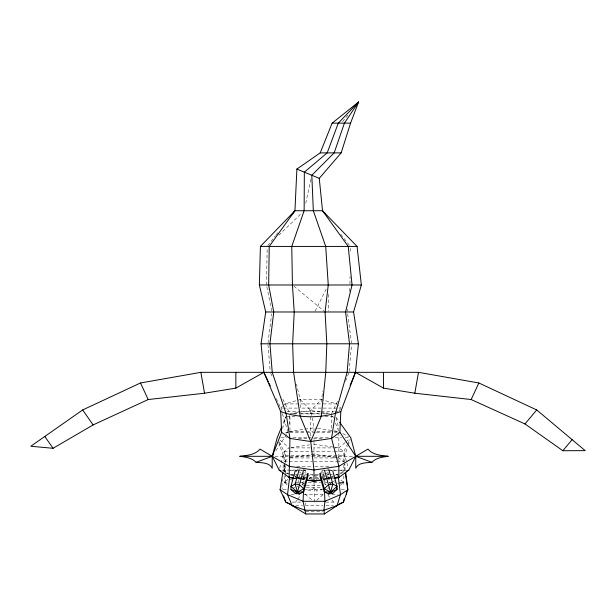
<?xml version="1.0" encoding="UTF-8"?>
<svg xmlns="http://www.w3.org/2000/svg" width="616" height="616" viewBox="0 0 616 616"><rect width="100%" height="100%" fill="white"/><g stroke="black" fill="none" stroke-linecap="round" stroke-linejoin="round"><path stroke-width="0.46" stroke-dasharray="3.08 2.31" d="M340.309 473.311L344.814 470.347L344.814 463.671L345.137 471.132M344.821 462.739L344.821 455.293L347.801 446.546M330.538 485.216L328.536 478.008L328.559 472.588M349.965 284.045L350.027 276.522M350.242 251.12L350.265 248.302M266.512 284.985L267.151 248.302M289.466 423.985L289.851 415.523M303.834 484.03L304.05 474.79M284.061 471.132L284.384 464.749L283.968 472.957M349.141 371.386L351.49 344.752M347.516 311.049L347.686 309.186M349.349 291.499L349.788 286.848M267.999 342.866L271.656 313.852M281.812 486.54L282.721 480.788L282.328 478.848M321.306 402.163L322.692 391.083M305.752 203.257L310.995 178.987M282.598 428.582L285.778 416.739L282.559 424.64M279.679 468.245L284.153 451.59L289.127 447.894M297.944 483.414L299.438 478.008L299.43 474.913L301.555 473.75M301.932 485.023L303.68 478.724L303.68 472.595M348.102 445.676L350.188 439.555M331.562 413.644L337.976 400.415M345.591 381.111L348.71 373.211M315.138 311.142L326.565 288.357M343.828 461.684L343.828 451.59L347.101 445.106M347.509 444.29L349.965 439.424M338.954 411.242L340.34 408.878M275.922 450.689L288.088 432.232L284.392 432.232M295.611 502.102L297.266 499.853M297.813 499.106L300.57 495.364M267.775 245.661L275.452 235.789M276.045 235.027L277.816 232.748M342.542 121.691L347.878 115.138M338.392 405.713L336.59 403.927L321.306 399.522L310.749 410.541L299.399 412.235M276.291 398.729L280.696 408.092L282.505 406.306M283.106 405.713L284.915 403.927L300.192 399.522L321.306 399.522M278.817 235.181L302.086 212.713M320.659 472.811L323.685 470M327.843 472.457L326.418 473.75L328.544 474.913L326.85 475.221M327.643 488.727L329.483 487.056M336.898 476.653L339.639 474.189M316.663 500.277L323.531 494.194M304.481 482.944L301.555 485.431L305.382 485.431M308.87 479.21L312.528 476.099M345.168 442.55L338.854 447.894L313.991 447.894M345.876 441.957L349.38 438.992M340.201 485.3L343.828 482.259L339.562 479.086M279.24 441.857L284.153 451.59L284.153 461.638L289.127 457.934M287.048 484.692L284.153 482.259L289.127 478.563M329.575 477.954L328.143 478.501L329.614 477.793M293.062 488.272L294.748 487.341M329.737 483.599L332.224 482.228M333.048 481.766L335.535 480.395M295.888 470.647L297.998 469.492M303.68 478.724L307.076 476.907M285.94 433.187L288.327 431.932M340.533 473.704L343.012 472.626M324.062 482.112L323.931 479.233L325.641 478.601M326.488 478.293L332.471 476.099M335.204 475.09L339.354 473.565M322.923 488.927L316.801 491.16L313.991 487.656L311.334 491.16L305.998 489.25M323.931 473.011L323.931 479.233L327.458 478.124M328.343 477.847L330.992 477.007M331.87 476.73L338.053 474.79L333.472 474.79M340.163 483.398L343.828 482.259L338.854 482.259M320.897 473.219L323.446 472.757M321.745 476.145L324.293 475.683L324.293 478.724L326.041 485.023M337.414 483.429L343.828 482.259M326.857 469.007L328.567 468.714M328.536 478.008L324.293 478.724L320.897 476.907M298.452 412.373L289.944 413.644L281.758 397.097M289.127 431.508L303.857 429.313M304.781 429.183L313.991 427.812L316.755 428.22M290.968 447.616L309.386 444.875M290.044 457.803L313.991 454.238L338.854 457.934L343.828 461.638L338.854 461.638M296.488 477.462L300.177 476.915M301.093 476.776L305.698 476.091M306.622 475.952L313.067 474.998M323.2 479.833L333.325 478.324M323.931 479.233L325.679 479.025M328.22 478.732L330.045 478.524M330.961 478.416L333.703 478.101M284.915 403.927L321.306 403.927M323.215 403.927L336.59 403.927M280.696 408.092L282.559 408.092M283.483 408.092L298.337 408.092M321.306 408.092L300.192 408.092L300.192 399.522L296.458 384.115M323.161 408.092L338.015 408.092M338.946 408.092L340.802 408.092L339 406.306M287.195 411.573L300.192 411.573M301.155 411.573L320.351 411.573M321.306 411.573L334.303 411.573M335.235 411.573L338.015 411.573M293.724 413.644L298.452 413.644M299.399 413.644L320.212 413.644M321.159 413.644L327.781 413.644M293.324 413.89L297.79 413.89M301.085 413.89L320.42 413.89M323.708 413.89L328.174 413.89M286.609 416.739L296.558 416.739M324.94 416.739L333.225 416.739M290.082 431.508L305.382 431.508M306.337 431.508L313.036 431.508M316.855 431.508L333.117 431.508M334.072 431.508L338.854 431.508L335.035 422.153M289.944 432.232L306.021 432.232M306.968 432.232L315.484 432.232M316.424 432.232L331.562 432.232M334.334 432.232L337.114 432.232M280.865 437.799L287.287 437.799M292.947 437.799L307.292 437.799M308.254 437.799L311.119 437.799M328.336 437.799L313.991 437.799L313.991 441.503M335.027 437.799L341.611 437.799M345.276 437.799L350.789 437.799M298.452 438.43L307.915 438.43M313.59 438.43L323.046 438.43M291.037 447.894L312.073 447.894M284.153 451.59L310.164 451.59M311.119 451.59L333.256 451.59M334.188 451.59L343.828 451.59L348.055 467.321M278.678 442.173L283.16 455.293L344.821 455.293M275.036 456.31L288.188 456.31M290.082 456.31L353.884 456.31M290.082 457.934L311.119 457.934M338.854 457.934L313.991 457.934L313.991 442.365M284.153 461.638L288.188 461.638M289.127 461.638L312.073 461.638M313.991 461.638L336.937 461.638M296.773 466.304L313.036 466.304M314.945 466.304L331.2 466.304M281.889 470.1L297.728 470.1M298.691 470.1L301.555 470.1M302.51 470.1L305.382 470.1M321.637 470.1L337.899 470.1M340.663 470.1L346.084 470.1M283.16 464.703L283.16 470.347L288.173 470.347M290.059 470.347L302.179 470.347M304.05 470.347L305.852 470.347M323.931 470.347L327.658 470.347M328.59 470.347L337.922 470.347M338.854 470.347L344.814 470.347M294.633 474.79L289.928 474.79L294.34 476.176M295.572 474.79L298.398 474.79M299.338 474.79L321.09 474.79M322.037 474.79L323.931 474.79M327.065 474.79L328.898 474.79M329.814 474.79L332.555 474.79M294.864 477.5L301.555 477.5M302.51 477.5L305.382 477.5M309.209 477.5L313.036 477.5M314.945 477.5L318.772 477.5M322.591 477.5L324.509 477.5M293.909 478.563L301.555 478.563M302.51 478.563L305.382 478.563M309.209 478.563L313.036 478.563M314.945 478.563L319.727 478.563M320.682 478.563L325.464 478.563M326.418 478.563L330.245 478.563M310.672 479.233L317.302 479.233M284.153 475.698L284.153 482.259L288.188 482.259M294.864 482.259L298.691 482.259M299.645 482.259L304.427 482.259M308.254 482.259L320.682 482.259M324.509 482.259L328.336 482.259M329.291 482.259L335.982 482.259M306.337 485.431L320.682 485.431M306.337 487.656L321.637 487.656M283.083 489.751L286.64 489.751M303.965 489.751L322.191 489.751M341.341 489.751L345.091 489.751M291.175 494.633L296.658 494.633M304.004 494.633L323.023 494.633M332.001 494.633L337.637 494.633M292.184 502.102L301.817 502.102M325.671 502.102L336.321 502.102M295.873 505.559L302.471 505.559M305.305 505.559L322.961 505.559M326.033 505.559L333.41 505.559M305.805 511.75L322.53 511.75M295.187 478.201L299.753 478.732A7.8 3.095 17.3 0 1 297.79 478.078M301.416 478.925L304.05 479.233L300.631 477.978M320.212 411.95L310.749 410.541L300.192 399.522M321.159 412.089L330.615 413.498M317.671 428.359L333.325 430.684M334.249 430.823L338.854 431.508M313.991 444.19L334.249 447.201M335.166 447.339L338.854 447.894L343.828 451.59M314.907 474.998L318.595 475.544M322.276 476.091L325.04 476.507M325.956 476.638L329.645 477.192M330.561 477.323L333.325 477.739M293.732 478.185L297.413 478.732M298.337 478.871L301.093 479.287M302.017 479.417L304.781 479.833M303.68 475.683L305.382 475.991M295.187 471.032L296.881 471.348M304.535 472.757L306.229 473.065M284.153 482.259L287.818 483.398M295.218 476.453L301.401 478.401M302.279 478.678L304.05 479.233M286.971 472.957L289.451 473.873M290.282 474.174L292.769 475.09M293.601 475.39L295.849 476.391M299.515 478.524L298.421 477.9L299.468 478.247M285.793 472.988L288.273 474.066M342.835 433.61L348.402 436.544M330.676 469.877L332.086 470.647M289.951 479.017L294.094 481.312M295.01 476.645L295.488 476.953M283.16 470.347L287.672 473.311M304.997 494.194L312.381 500.277M293.894 286.186L323.639 310.78M279.995 440.178L288.419 447.293M313.991 474.859L319.111 479.21M324.224 483.568L325.687 484.815M299.422 471.81L300.847 473.103M295.896 474.782L298.021 476.715M297.266 485.947L299.106 487.618M303.68 469.438L307.322 472.811M327.897 495.148L329.629 497.235M331.932 500.015L333.656 502.102M340.833 234.273L349.695 245.661M336.282 417.517L339.07 421.421M281.158 408.878L282.082 410.456M270.701 373.188L272.672 377.462M332.601 416.193L333.295 417.894M282.382 413.613L287.98 431.993M335.966 417.648L338.908 428.582M266.882 286.848L271.702 311.049M281.959 487.587L282.205 489.266M347.67 313.852L351.451 342.866M267.96 344.752L270.224 371.386M314.599 502.102L313.991 481.589M328.382 294.294L328.59 311.049M284.384 463.671L284.384 470.347M283.16 455.293L283.16 460.937M343.828 464.918L343.828 472.125M343.828 475.829L343.828 484.692M338.854 432.409L338.854 462.693M331.562 414.414L331.562 431.315M313.991 431.508L313.991 427.812L310.749 410.541L310.749 415.192M310.749 416.739L310.749 438.43M305.305 502.964L305.305 504.697M289.944 416.739L289.944 430.407M285.37 454.192L285.37 464.472M285.37 465.396L285.37 473.334M285.37 473.974L285.37 484.692M284.153 465.388L284.153 471.948M299.761 478.463A6.145 2.372 22.3 0 1 298.121 477.785"/><path stroke-width="0.92" d="M339.632 422.199L350.789 437.799L355.763 456.31L355.763 468.337C358.15 462.447 366.543 462.801 371.925 462.323C375.937 457.857 382.459 457.095 388.088 456.31C381.127 455.501 372.734 454.893 367.952 449.103L338.854 466.304L313.991 470.008L289.127 466.304L260.029 449.103C255.24 454.893 246.854 455.501 239.894 456.31C245.522 457.095 252.036 457.857 256.056 462.323C261.43 462.801 269.831 462.447 272.218 468.337L272.218 456.31L281.612 432.232L280.696 411.573L263.887 372.334L261.053 343.797L265.727 311.981L259.359 284.985L260.406 246.423L294.949 210.726L296.881 169.069L320.205 152.876L332.139 123.146L358.55 102.033L350.566 123.146L341.164 152.876L319.265 178.34L322.514 210.726L348.248 246.423L352.036 284.985L345.568 311.981L349.518 343.797L347.124 372.334L335.32 413.89L331.562 438.43L338.854 466.304L338.854 477.5L334.249 478.185M371.925 462.323L355.763 456.31L339.886 432.232L340.802 411.573L355.478 372.334L358.397 343.797L353.584 311.981L361.346 284.985L357.064 246.423L322.514 210.726L294.949 210.726L292.592 213.767M303.572 489.782L303.057 501.301L305.805 513.967L324.393 513.967L337.098 505.559L343.42 502.102L347.901 489.751L345.23 472.957M289.697 476.676L287.518 494.633L292.1 505.559L305.805 513.967M346.246 494.302L346.623 491.784M343.774 501.124L344.175 498.59M296.381 507.499L285.778 502.102L280.08 489.751L282.867 472.195M414.814 393.216L418.495 372.334L478.871 382.983L536.713 409.948L585.2 450.642L562.839 450.72L524.971 423.947L471.155 399.538L414.814 393.216L383.506 388.126L355.478 372.334L350.111 385.416M293.732 478.185L289.127 477.5L279.179 470.1L272.218 456.31L277.192 437.799L281.843 426.395M295.187 471.032L290.937 486.347L290.937 489.45L295.195 493.316L299.438 494.032L303.68 491.768L307.923 476.453L307.923 473.381L303.68 488.688L303.68 491.768L297.451 492.223L295.195 493.316M299.16 469.615L295.156 484.03L297.451 492.223L299.438 494.032M303.434 470.339L297.451 492.223L290.937 489.45M335.404 506.39L337.098 505.559L340.455 494.633L338.284 476.676M281.612 432.232L289.944 438.43L310.749 441.526L321.306 416.2L325.764 372.334L326.819 343.797L325.086 311.981L328.259 284.985L325.71 246.423L313.328 210.726L311.804 175.252L334.18 152.876L344.421 123.146L358.55 102.033L338.284 123.146L327.196 152.876L304.343 172.164L304.142 210.726L291.761 246.423L292.438 284.985L294.225 311.981L292.631 343.797L293.593 372.334L300.192 416.2L310.749 441.526L313.991 470.008L313.991 481.204L321.352 480.11M471.155 399.538L478.871 382.983M335.528 477.885L338.854 477.5L348.802 470.1L355.763 456.31L388.088 456.31M256.056 462.323L272.218 456.31L273.273 454.708M294.949 210.726L269.223 246.423L268.661 284.985L273.743 311.981L269.931 343.797L272.241 372.334L286.178 413.89L289.944 438.43L289.127 477.5L292.446 477.885M357.365 103.488L358.55 102.033M524.971 423.947L536.713 409.948M562.839 450.72L572.118 439.662M336.536 487.649L337.037 489.45L330.522 492.223L324.301 488.688L328.544 484.746L332.817 484.03L337.037 486.347L337.037 489.45L332.786 493.316L330.522 492.223L324.301 491.768L324.301 488.688L320.05 473.381L320.05 476.453L324.301 491.768L328.544 494.032L337.037 486.347L332.794 471.032M339.886 432.232L331.562 438.43L310.749 441.526M418.495 372.334L200.862 372.334L140.487 382.983L82.652 409.948L30.8 446.261L53.068 448.286L93.132 424.917L148.21 399.538L204.543 393.216L235.859 388.126L263.887 372.334L268.291 381.704M347.901 489.751L340.455 494.633L324.925 501.301L303.057 501.301L287.518 494.633L280.08 489.751M338.23 504.581L343.42 502.102M346.315 471.178L348.802 470.1M340.802 411.573C321.929 418.48 299.569 418.48 280.696 411.573M337.098 505.559L323.893 510.279L305.305 510.279L292.1 505.559M306.622 480.11L313.991 481.204L319.411 480.126M328.544 494.032L332.786 493.316M332.139 123.146L350.566 123.146M320.205 152.876L341.164 152.876M260.406 246.423L357.064 246.423M259.359 284.985L361.346 284.985M265.727 311.981L353.584 311.981M261.053 343.797L358.397 343.797M239.894 456.31L272.218 456.31M289.127 477.5L291.037 477.5M336.937 477.5L338.854 477.5M308.57 480.126L313.991 481.204M296.881 169.069L319.265 178.34M279.179 470.1L280.834 470.824M290.998 504.473L285.778 502.102L284.63 498.929M322.514 210.726L324.878 213.767M347.239 487.587L347.647 488.157L345.73 472.341M82.652 409.948L93.132 424.917M44.791 436.459L53.068 448.286M269.092 383.406L270.293 385.955M140.487 382.983L148.21 399.538M283.514 495.857L284.361 498.198M328.821 469.615L332.817 484.03L330.522 492.223L324.547 470.339M200.862 372.334L204.543 393.216M324.393 513.967L323.893 510.279L324.925 501.301L324.493 491.707M383.506 372.334L383.506 388.126M235.859 372.334L235.859 388.126M303.68 488.688L297.451 492.223L290.937 486.347L295.156 484.03L299.438 484.746L303.68 488.688"/></g></svg>
